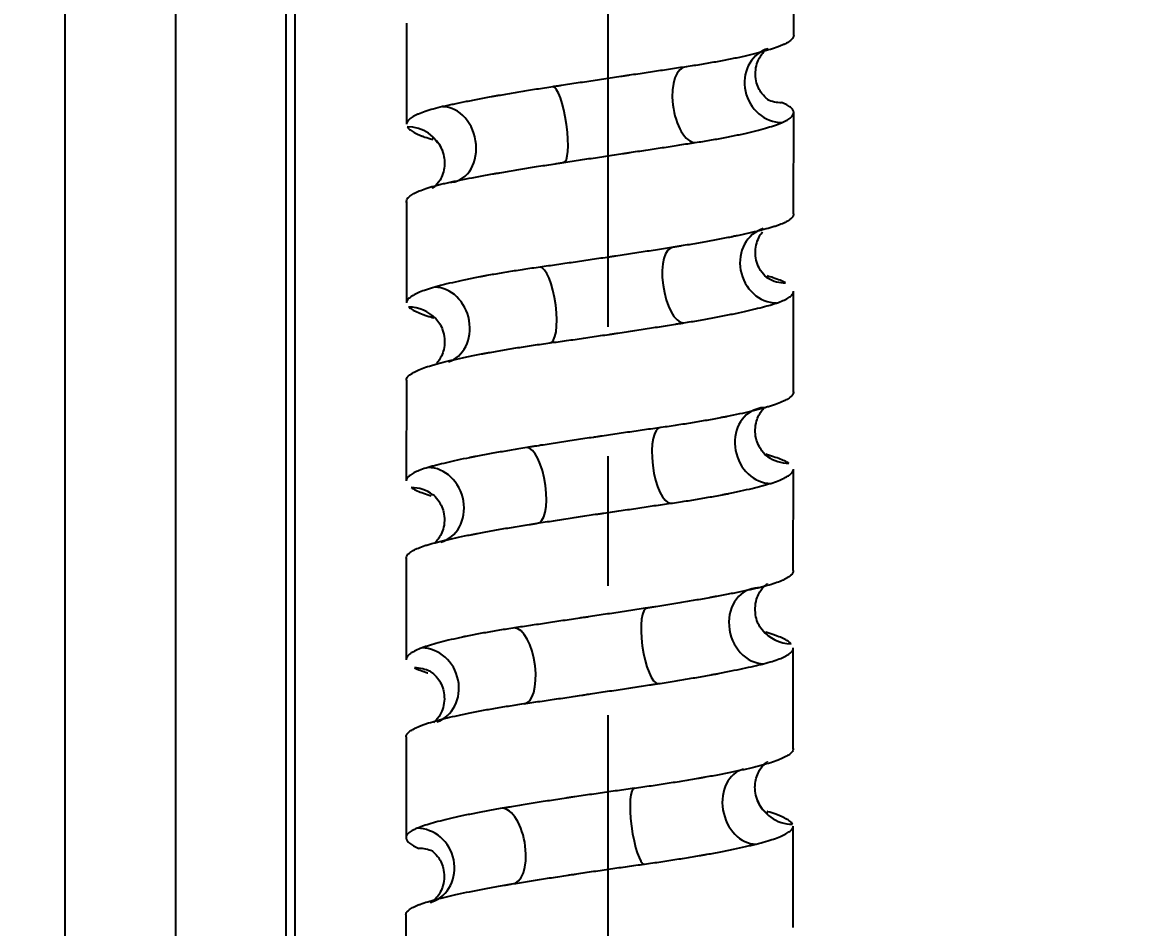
# Model space of a CAD drawing. Header units: millimetres. Extents: x 6110 to 6704, y -2661 to -1821.
# Drawn here: x 6332.27 to 6343.37, y -2357.44 to -2348.56 of the extents above; entities that cross this region are included whole.
import ezdxf

# ---------------------------------------------------------------- set-up
doc = ezdxf.new("R2010")
doc.units = ezdxf.units.MM
doc.header["$LTSCALE"] = 0.1
doc.linetypes.add('CENTERX2', pattern=[101.6, 63.5, -12.7, 12.7, -12.7])
doc.linetypes.add('HIDDEN2', pattern=[4.7625, 3.175, -1.5875])
doc.layers.add('1', color=4, linetype='HIDDEN2', lineweight=13)
doc.layers.add('DIM', color=3, linetype='Continuous', lineweight=9)
doc.layers.add('CENTER', color=1, linetype='CENTERX2')
doc.styles.get("Standard").update_dxf_attribs({"font": 'arial.ttf'})
doc.dimstyles.new('ISO-25', dxfattribs={"dimtxt": 2.5, "dimasz": 2.5, "dimexe": 1.25, "dimexo": 0.625, "dimtad": 1, "dimlfac": 5, "dimtxsty": 'Standard', "dimcen": 2.5, "dimadec": 0, "dimazin": 0, "dimtfac": 1, "dimtmove": 0, "dimatfit": 3, "dimfxl": 0, "dimarcsym": 0})

# ---------------------------------------------------------------- blocks, each defined once
blk = doc.blocks.new('*D85')
at = {"layer": 'Defpoints', "color": 0}
for p in [(6324.46, -2027.378), (6392.692, -2027.378), (6311.704, -2532.542)]:
    blk.add_point(p, dxfattribs=at)
at = {"layer": 'DIM', "color": 0, "lineweight": -2}
for p, q in [((6325.085, -2027.378), (6393.942, -2027.378)), ((6392.692, -2527.542), (6392.692, -2032.378)), ((6312.329, -2532.542), (6393.942, -2532.542))]:
    blk.add_line(p, q, dxfattribs=at)
at = {"layer": 'DIM', "color": 0}
for points in [[(6391.858, -2032.378), (6393.525, -2032.378), (6392.692, -2027.378)], [(6391.858, -2527.542), (6393.525, -2527.542), (6392.692, -2532.542)]]:
    blk.add_solid(points, dxfattribs=at)
at = {"layer": 'DIM', "color": 0, "insert": (6389.062, -2279.96), "char_height": 5, "attachment_point": 5, "rotation": 90}
blk.add_mtext('2020,7', dxfattribs=at)
blk = doc.blocks.new('*D93')
at = {"layer": 'Defpoints', "color": 0}
for p in [(6325.085, -2027.378), (6402.037, -2595.98), (6423.82, -2595.98)]:
    blk.add_point(p, dxfattribs=at)
at = {"layer": 'DIM', "color": 0, "lineweight": -2}
for p, q in [((6325.71, -2027.378), (6425.07, -2027.378)), ((6423.82, -2032.378), (6423.82, -2590.98)), ((6402.662, -2595.98), (6425.07, -2595.98))]:
    blk.add_line(p, q, dxfattribs=at)
at = {"layer": 'DIM', "color": 0}
for points in [[(6422.987, -2032.378), (6424.654, -2032.378), (6423.82, -2027.378)], [(6422.987, -2590.98), (6424.654, -2590.98), (6423.82, -2595.98)]]:
    blk.add_solid(points, dxfattribs=at)
at = {"layer": 'DIM', "color": 0, "insert": (6420.19, -2311.679), "char_height": 5, "attachment_point": 5, "rotation": 90}
blk.add_mtext('2274,4', dxfattribs=at)

msp = doc.modelspace()

# ---------------------------------------------------------------- hatches: boundary and pattern name
at = {"layer": 'DIM'}
h = msp.add_hatch(dxfattribs=at)
h.set_pattern_fill('ANSI31', color=2)
edge = h.paths.add_edge_path()
edge.add_line((6619.617, -2595.98), (6619.617, -1962.206))
edge.add_line((6634.617, -1966.11), (6619.617, -1966.11))
edge.add_line((6634.617, -2610.98), (6634.617, -1966.11))
edge.add_line((6634.617, -2610.98), (6184.457, -2610.98))
edge.add_line((6619.617, -2595.98), (6184.457, -2595.98))
edge.add_line((6184.457, -2610.98), (6184.457, -2595.98))

# ---------------------------------------------------------------- linework, layer by layer
at = {"layer": '1', "color": 7, "linetype": 'Continuous', "lineweight": -3}
for p, q in [((6334.85, -2226.51), (6334.85, -2393.225)), ((6334.939, -2226.51), (6334.939, -2393.225)), ((6332.686, -2394.48), (6332.686, -2226.539)), ((6333.768, -2226.528), (6333.768, -2393.229)), ((6339.835, -2348.684), (6339.836, -2347.695)), ((6336.035, -2348.566), (6336.034, -2349.558)), ((6339.834, -2350.437), (6339.835, -2349.442)), ((6336.034, -2350.316), (6336.033, -2351.309)), ((6339.583, -2351.068), (6339.583, -2351.068)), ((6339.833, -2352.185), (6339.833, -2351.195)), ((6336.033, -2352.067), (6336.032, -2353.057)), ((6339.588, -2352.821), (6339.58, -2352.817)), ((6339.831, -2353.936), (6339.832, -2352.942)), ((6336.285, -2353.188), (6336.292, -2353.191)), ((6336.032, -2353.815), (6336.031, -2354.81)), ((6339.83, -2355.686), (6339.831, -2354.695)), ((6336.03, -2355.568), (6336.03, -2356.556)), ((6339.829, -2357.436), (6339.83, -2356.443)), ((6336.029, -2357.314), (6336.028, -2358.31))]:
    msp.add_line(p, q, dxfattribs=at)
for centre, major_axis, ratio, start_param, end_param in [((6339.701, -2349.17), (0.138, -0.349), 0.919795, 3.142151, 5.93075), ((6338.825, -2349.366), (0.056, -0.371), 0.465324, 3.071152, 6.212501), ((6337.524, -2349.561), (0.055, -0.371), 0.21449, 6.252536, 9.39118), ((6339.732, -2348.973), (0.144, 0.346), 0.937661, 3.11165, 3.512543), ((6336.419, -2349.757), (0.081, -0.366), 0.790364, 6.10878, 9.250338), ((6336.038, -2349.954), (0.348, 0.141), 0.987661, 6.280177, 7.462444), ((6339.646, -2350.939), (0.111, -0.358), 0.893969, 3.142074, 6.011857), ((6338.704, -2351.135), (0.059, -0.37), 0.400878, 3.078818, 6.217475), ((6337.393, -2351.331), (0.052, -0.371), 0.280969, 6.243697, 9.385263), ((6336.341, -2351.527), (0.097, -0.362), 0.829722, 0.024139, 2.920292), ((6339.77, -2350.743), (0.187, 0.325), 0.956616, 3.141652, 3.641922), ((6336.049, -2351.723), (0.272, 0.259), 0.982902, 6.283036, 7.08335), ((6339.584, -2352.709), (0.106, -0.36), 0.859644, 3.161169, 6.032514), ((6339.584, -2352.709), (0.106, -0.36), 0.859644, 2.893844, 3.161169), ((6338.579, -2352.904), (0.053, -0.371), 0.338183, 3.093442, 6.235015), ((6337.266, -2353.1), (0.058, -0.371), 0.347649, 6.230473, 9.368828), ((6339.798, -2352.512), (0.218, 0.305), 0.973403, 3.138946, 3.749062), ((6336.271, -2353.296), (0.1, -0.361), 0.86638, 0.000309, 2.905994), ((6336.07, -2353.493), (0.223, 0.302), 0.969672, 6.281596, 6.902613), ((6339.512, -2354.478), (0.088, -0.364), 0.825232, 2.944145, 6.085727), ((6338.451, -2354.674), (0.056, -0.371), 0.270236, 3.101988, 6.240354), ((6337.141, -2354.87), (0.055, -0.371), 0.41142, 6.222442, 9.363846), ((6339.818, -2354.282), (0.293, 0.234), 0.982591, 3.137621, 4.026652), ((6336.209, -2355.066), (0.123, -0.354), 0.897057, 0.000286, 2.838051), ((6336.1, -2355.262), (0.169, 0.335), 0.955415, 0.000422, 0.449915), ((6339.433, -2356.248), (0.087, -0.365), 0.782555, 3.15084, 6.096207), ((6338.32, -2356.443), (0.051, -0.372), 0.204256, 3.113768, 6.255187), ((6339.827, -2356.051), (0.353, 0.128), 0.989921, 3.138718, 4.361435), ((6337.021, -2356.639), (0.062, -0.37), 0.474002, 6.205707, 9.344407), ((6336.156, -2356.835), (0.131, -0.351), 0.925247, 0.000039, 2.807445), ((6336.138, -2357.032), (0.151, 0.343), 0.932559, 6.282923, 6.670219)]:
    msp.add_ellipse(centre, major_axis=major_axis, ratio=ratio, start_param=start_param, end_param=end_param, dxfattribs=at)
for points, knots in [([(6339.835, -2348.684), (6339.835, -2348.684), (6339.835, -2348.685), (6339.835, -2348.687), (6339.835, -2348.689), (6339.834, -2348.694), (6339.833, -2348.696), (6339.83, -2348.706), (6339.824, -2348.715), (6339.809, -2348.732), (6339.788, -2348.748), (6339.758, -2348.765), (6339.732, -2348.778), (6339.723, -2348.782), (6339.708, -2348.788), (6339.703, -2348.79), (6339.692, -2348.794), (6339.687, -2348.796), (6339.681, -2348.798)], [0, 0, 0, 0, 0.01499, 0.01499, 0.069713, 0.069713, 0.124435, 0.124435, 0.343327, 0.343327, 0.562218, 0.781109, 0.781109, 0.890554, 0.890554, 0.945277, 0.945277, 1, 1, 1, 1]), ([(6339.681, -2348.798), (6339.659, -2348.807), (6339.635, -2348.815), (6339.582, -2348.831), (6339.525, -2348.848), (6339.46, -2348.865), (6339.408, -2348.877), (6339.382, -2348.884), (6339.354, -2348.89), (6339.335, -2348.894), (6339.326, -2348.896), (6339.277, -2348.907), (6339.237, -2348.915), (6339.154, -2348.931), (6339.068, -2348.947), (6338.976, -2348.963), (6338.905, -2348.975), (6338.881, -2348.979), (6338.831, -2348.986), (6338.806, -2348.99), (6338.781, -2348.994)], [0, 0, 0, 0, 0.125, 0.125, 0.25, 0.375, 0.375, 0.4375, 0.46875, 0.46875, 0.5, 0.5, 0.625, 0.625, 0.75, 0.875, 0.875, 0.9375, 0.9375, 1, 1, 1, 1]), ([(6339.593, -2349.325), (6339.593, -2349.325), (6339.582, -2349.314), (6339.519, -2349.264), (6339.452, -2349.13), (6339.461, -2348.964), (6339.53, -2348.853), (6339.575, -2348.816), (6339.583, -2348.812), (6339.583, -2348.812)], [0, 0, 0, 0, 0.131885, 0.27484, 0.433361, 0.615752, 0.767684, 0.897176, 1, 1, 1, 1]), ([(6338.781, -2348.994), (6338.731, -2349.001), (6338.679, -2349.009), (6338.575, -2349.025), (6338.469, -2349.04), (6338.361, -2349.057), (6338.278, -2349.069), (6338.25, -2349.073), (6338.209, -2349.079), (6338.195, -2349.082), (6338.167, -2349.086), (6338.153, -2349.088), (6338.083, -2349.098), (6338.027, -2349.107), (6337.915, -2349.124), (6337.803, -2349.14), (6337.692, -2349.157), (6337.609, -2349.169), (6337.582, -2349.174), (6337.54, -2349.18), (6337.526, -2349.182), (6337.499, -2349.186), (6337.485, -2349.188), (6337.471, -2349.19)], [0, 0, 0, 0, 0.125, 0.125, 0.25, 0.375, 0.375, 0.4375, 0.4375, 0.46875, 0.46875, 0.5, 0.5, 0.625, 0.625, 0.75, 0.875, 0.875, 0.9375, 0.9375, 0.96875, 0.96875, 1, 1, 1, 1]), ([(6337.471, -2349.19), (6337.417, -2349.198), (6337.363, -2349.207), (6337.258, -2349.223), (6337.155, -2349.24), (6337.056, -2349.256), (6336.983, -2349.269), (6336.959, -2349.273), (6336.923, -2349.279), (6336.912, -2349.281), (6336.888, -2349.286), (6336.876, -2349.288), (6336.818, -2349.298), (6336.774, -2349.306), (6336.688, -2349.323), (6336.605, -2349.339), (6336.529, -2349.355), (6336.475, -2349.366), (6336.457, -2349.37), (6336.422, -2349.378), (6336.405, -2349.382), (6336.389, -2349.385)], [0, 0, 0, 0, 0.125, 0.125, 0.25, 0.375, 0.375, 0.4375, 0.4375, 0.46875, 0.46875, 0.5, 0.5, 0.625, 0.625, 0.75, 0.875, 0.875, 0.9375, 0.9375, 1, 1, 1, 1]), ([(6339.721, -2349.541), (6339.74, -2349.532), (6339.756, -2349.524), (6339.785, -2349.508), (6339.809, -2349.491), (6339.823, -2349.474), (6339.83, -2349.462), (6339.832, -2349.457), (6339.834, -2349.451), (6339.834, -2349.449), (6339.834, -2349.445), (6339.835, -2349.443), (6339.834, -2349.432), (6339.832, -2349.424), (6339.822, -2349.408), (6339.807, -2349.391), (6339.782, -2349.376), (6339.76, -2349.364), (6339.752, -2349.36), (6339.735, -2349.352), (6339.726, -2349.348), (6339.716, -2349.345)], [0, 0, 0, 0, 0.125, 0.125, 0.25, 0.375, 0.375, 0.4375, 0.4375, 0.46875, 0.46875, 0.5, 0.5, 0.625, 0.625, 0.75, 0.875, 0.875, 0.9375, 0.9375, 1, 1, 1, 1]), ([(6336.389, -2349.385), (6336.356, -2349.393), (6336.325, -2349.401), (6336.268, -2349.416), (6336.216, -2349.432), (6336.172, -2349.449), (6336.143, -2349.461), (6336.134, -2349.465), (6336.121, -2349.471), (6336.117, -2349.474), (6336.109, -2349.478), (6336.105, -2349.48), (6336.086, -2349.49), (6336.074, -2349.499), (6336.054, -2349.516), (6336.04, -2349.532), (6336.035, -2349.549), (6336.034, -2349.558), (6336.034, -2349.558), (6336.034, -2349.558)], [0, 0, 0, 0, 0.142293, 0.142293, 0.284587, 0.42688, 0.42688, 0.498027, 0.498027, 0.5336, 0.5336, 0.569173, 0.569173, 0.711467, 0.711467, 0.85376, 0.996054, 0.996054, 1, 1, 1, 1]), ([(6336.042, -2349.583), (6336.047, -2349.591), (6336.054, -2349.599), (6336.073, -2349.616), (6336.098, -2349.632), (6336.131, -2349.649), (6336.16, -2349.662), (6336.17, -2349.666), (6336.186, -2349.672), (6336.192, -2349.674), (6336.203, -2349.678), (6336.209, -2349.681), (6336.239, -2349.691), (6336.264, -2349.699), (6336.293, -2349.708), (6336.293, -2349.708), (6336.294, -2349.708)], [0, 0, 0, 0, 0.199253, 0.199253, 0.398506, 0.597759, 0.597759, 0.697385, 0.697385, 0.747198, 0.747198, 0.797011, 0.797011, 0.996264, 0.996264, 1, 1, 1, 1]), ([(6338.869, -2349.737), (6338.918, -2349.73), (6338.966, -2349.722), (6339.058, -2349.706), (6339.148, -2349.691), (6339.23, -2349.674), (6339.29, -2349.662), (6339.319, -2349.656), (6339.348, -2349.649), (6339.367, -2349.645), (6339.376, -2349.643), (6339.421, -2349.633), (6339.456, -2349.624), (6339.52, -2349.607), (6339.58, -2349.591), (6339.632, -2349.574), (6339.668, -2349.561), (6339.679, -2349.557), (6339.695, -2349.551), (6339.701, -2349.549), (6339.711, -2349.545), (6339.716, -2349.543), (6339.721, -2349.541)], [0, 0, 0, 0, 0.125, 0.125, 0.25, 0.375, 0.375, 0.4375, 0.46875, 0.46875, 0.5, 0.5, 0.625, 0.625, 0.75, 0.875, 0.875, 0.9375, 0.9375, 0.96875, 0.96875, 1, 1, 1, 1]), ([(6336.288, -2349.687), (6336.288, -2349.687), (6336.288, -2349.687), (6336.306, -2349.696), (6336.358, -2349.753), (6336.379, -2349.8), (6336.385, -2349.813)], [0, 0, 0, 0, 0.030658, 0.470351, 0.861809, 1, 1, 1, 1]), ([(6336.385, -2349.813), (6336.404, -2349.867), (6336.421, -2349.966), (6336.37, -2350.11), (6336.307, -2350.175), (6336.288, -2350.186), (6336.287, -2350.187), (6336.287, -2350.187)], [0, 0, 0, 0, 0.269863, 0.532295, 0.748855, 0.952338, 1, 1, 1, 1]), ([(6337.577, -2349.932), (6337.632, -2349.924), (6337.687, -2349.916), (6337.798, -2349.899), (6337.909, -2349.883), (6338.02, -2349.866), (6338.103, -2349.854), (6338.131, -2349.85), (6338.172, -2349.843), (6338.186, -2349.841), (6338.214, -2349.837), (6338.228, -2349.835), (6338.297, -2349.824), (6338.351, -2349.816), (6338.459, -2349.8), (6338.565, -2349.784), (6338.668, -2349.768), (6338.744, -2349.756), (6338.77, -2349.752), (6338.82, -2349.745), (6338.845, -2349.741), (6338.869, -2349.737)], [0, 0, 0, 0, 0.125, 0.125, 0.25, 0.375, 0.375, 0.4375, 0.4375, 0.46875, 0.46875, 0.5, 0.5, 0.625, 0.625, 0.75, 0.875, 0.875, 0.9375, 0.9375, 1, 1, 1, 1]), ([(6336.449, -2350.129), (6336.484, -2350.121), (6336.521, -2350.113), (6336.598, -2350.098), (6336.679, -2350.082), (6336.766, -2350.066), (6336.834, -2350.053), (6336.869, -2350.047), (6336.904, -2350.041), (6336.928, -2350.037), (6336.94, -2350.035), (6337, -2350.024), (6337.05, -2350.016), (6337.15, -2349.999), (6337.252, -2349.982), (6337.358, -2349.966), (6337.439, -2349.953), (6337.467, -2349.949), (6337.508, -2349.943), (6337.522, -2349.941), (6337.549, -2349.936), (6337.563, -2349.934), (6337.577, -2349.932)], [0, 0, 0, 0, 0.125, 0.125, 0.25, 0.375, 0.375, 0.4375, 0.46875, 0.46875, 0.5, 0.5, 0.625, 0.625, 0.75, 0.875, 0.875, 0.9375, 0.9375, 0.96875, 0.96875, 1, 1, 1, 1]), ([(6336.035, -2350.325), (6336.033, -2350.316), (6336.034, -2350.308), (6336.04, -2350.291), (6336.052, -2350.275), (6336.073, -2350.258), (6336.092, -2350.246), (6336.099, -2350.241), (6336.11, -2350.235), (6336.114, -2350.233), (6336.123, -2350.229), (6336.127, -2350.227), (6336.149, -2350.216), (6336.169, -2350.208), (6336.213, -2350.192), (6336.262, -2350.175), (6336.319, -2350.16), (6336.365, -2350.148), (6336.381, -2350.144), (6336.414, -2350.136), (6336.431, -2350.133), (6336.449, -2350.129)], [0, 0, 0, 0, 0.125, 0.125, 0.25, 0.375, 0.375, 0.4375, 0.4375, 0.46875, 0.46875, 0.5, 0.5, 0.625, 0.625, 0.75, 0.875, 0.875, 0.9375, 0.9375, 1, 1, 1, 1]), ([(6339.834, -2350.437), (6339.834, -2350.44), (6339.833, -2350.443), (6339.832, -2350.451), (6339.83, -2350.455), (6339.827, -2350.461), (6339.826, -2350.463), (6339.823, -2350.467), (6339.822, -2350.469), (6339.813, -2350.48), (6339.804, -2350.488), (6339.781, -2350.505), (6339.753, -2350.521), (6339.716, -2350.537), (6339.684, -2350.548), (6339.673, -2350.552), (6339.65, -2350.56), (6339.638, -2350.564), (6339.625, -2350.567)], [0, 0, 0, 0, 0.068579, 0.068579, 0.161721, 0.161721, 0.208292, 0.208292, 0.254863, 0.254863, 0.441147, 0.441147, 0.627432, 0.813716, 0.813716, 0.906858, 0.906858, 1, 1, 1, 1]), ([(6339.625, -2350.567), (6339.599, -2350.575), (6339.571, -2350.583), (6339.511, -2350.598), (6339.448, -2350.614), (6339.376, -2350.63), (6339.32, -2350.643), (6339.291, -2350.649), (6339.26, -2350.655), (6339.24, -2350.659), (6339.23, -2350.662), (6339.178, -2350.672), (6339.135, -2350.68), (6339.046, -2350.697), (6338.955, -2350.714), (6338.858, -2350.731), (6338.783, -2350.743), (6338.758, -2350.747), (6338.72, -2350.754), (6338.707, -2350.756), (6338.681, -2350.76), (6338.668, -2350.762), (6338.655, -2350.764)], [0, 0, 0, 0, 0.125, 0.125, 0.25, 0.375, 0.375, 0.4375, 0.46875, 0.46875, 0.5, 0.5, 0.625, 0.625, 0.75, 0.875, 0.875, 0.9375, 0.9375, 0.96875, 0.96875, 1, 1, 1, 1]), ([(6339.583, -2351.068), (6339.578, -2351.069), (6339.56, -2351.053), (6339.483, -2350.969), (6339.442, -2350.807), (6339.485, -2350.673), (6339.519, -2350.625), (6339.529, -2350.613)], [0, 0, 0, 0, 0.207879, 0.408017, 0.662399, 0.902879, 1, 1, 1, 1]), ([(6338.655, -2350.764), (6338.603, -2350.772), (6338.55, -2350.78), (6338.444, -2350.797), (6338.337, -2350.813), (6338.227, -2350.83), (6338.144, -2350.843), (6338.117, -2350.847), (6338.075, -2350.853), (6338.061, -2350.855), (6338.033, -2350.859), (6338.019, -2350.861), (6337.949, -2350.872), (6337.893, -2350.88), (6337.782, -2350.896), (6337.672, -2350.913), (6337.562, -2350.928), (6337.481, -2350.94), (6337.454, -2350.944), (6337.4, -2350.951), (6337.373, -2350.955), (6337.346, -2350.959)], [0, 0, 0, 0, 0.125, 0.125, 0.25, 0.375, 0.375, 0.4375, 0.4375, 0.46875, 0.46875, 0.5, 0.5, 0.625, 0.625, 0.75, 0.875, 0.875, 0.9375, 0.9375, 1, 1, 1, 1]), ([(6337.346, -2350.959), (6337.292, -2350.967), (6337.239, -2350.974), (6337.136, -2350.99), (6337.035, -2351.006), (6336.939, -2351.022), (6336.869, -2351.034), (6336.846, -2351.038), (6336.812, -2351.045), (6336.8, -2351.047), (6336.778, -2351.051), (6336.767, -2351.053), (6336.711, -2351.064), (6336.669, -2351.072), (6336.588, -2351.089), (6336.51, -2351.106), (6336.44, -2351.122), (6336.39, -2351.135), (6336.373, -2351.139), (6336.35, -2351.145), (6336.342, -2351.147), (6336.327, -2351.151), (6336.319, -2351.154), (6336.312, -2351.156)], [0, 0, 0, 0, 0.125, 0.125, 0.25, 0.375, 0.375, 0.4375, 0.4375, 0.46875, 0.46875, 0.5, 0.5, 0.625, 0.625, 0.75, 0.875, 0.875, 0.9375, 0.9375, 0.96875, 0.96875, 1, 1, 1, 1]), ([(6339.755, -2351.114), (6339.739, -2351.105), (6339.721, -2351.097), (6339.68, -2351.08), (6339.641, -2351.066), (6339.595, -2351.051), (6339.573, -2351.045)], [0, 0, 0, 0, 0.36306, 0.36306, 0.726119, 1, 1, 1, 1]), ([(6336.312, -2351.156), (6336.282, -2351.164), (6336.255, -2351.172), (6336.206, -2351.189), (6336.161, -2351.205), (6336.125, -2351.222), (6336.102, -2351.235), (6336.095, -2351.239), (6336.085, -2351.245), (6336.081, -2351.247), (6336.075, -2351.251), (6336.072, -2351.254), (6336.059, -2351.264), (6336.05, -2351.272), (6336.038, -2351.289), (6336.034, -2351.299), (6336.033, -2351.309), (6336.033, -2351.31)], [0, 0, 0, 0, 0.160368, 0.160368, 0.320737, 0.481105, 0.481105, 0.561289, 0.561289, 0.601381, 0.601381, 0.641473, 0.641473, 0.801842, 0.801842, 0.96221, 1, 1, 1, 1]), ([(6339.667, -2351.311), (6339.691, -2351.303), (6339.711, -2351.295), (6339.748, -2351.28), (6339.78, -2351.264), (6339.802, -2351.248), (6339.815, -2351.235), (6339.818, -2351.231), (6339.823, -2351.225), (6339.825, -2351.223), (6339.827, -2351.219), (6339.828, -2351.216), (6339.832, -2351.208), (6339.833, -2351.202), (6339.833, -2351.196)], [0, 0, 0, 0, 0.211026, 0.211026, 0.422053, 0.633079, 0.633079, 0.738592, 0.738592, 0.791349, 0.791349, 0.844106, 0.844106, 1, 1, 1, 1]), ([(6336.056, -2351.351), (6336.065, -2351.359), (6336.076, -2351.367), (6336.103, -2351.383), (6336.135, -2351.398), (6336.176, -2351.415), (6336.21, -2351.427), (6336.222, -2351.431), (6336.241, -2351.438), (6336.248, -2351.44), (6336.261, -2351.444), (6336.268, -2351.446), (6336.283, -2351.451), (6336.292, -2351.454), (6336.302, -2351.456)], [0, 0, 0, 0, 0.231649, 0.231649, 0.463298, 0.694947, 0.694947, 0.810771, 0.810771, 0.868683, 0.868683, 0.926596, 0.926596, 1, 1, 1, 1]), ([(6338.754, -2351.506), (6338.804, -2351.498), (6338.854, -2351.49), (6338.949, -2351.473), (6339.042, -2351.457), (6339.129, -2351.44), (6339.193, -2351.427), (6339.224, -2351.421), (6339.254, -2351.415), (6339.274, -2351.411), (6339.284, -2351.409), (6339.333, -2351.398), (6339.37, -2351.39), (6339.44, -2351.373), (6339.506, -2351.357), (6339.565, -2351.342), (6339.606, -2351.33), (6339.619, -2351.326), (6339.644, -2351.318), (6339.656, -2351.315), (6339.667, -2351.311)], [0, 0, 0, 0, 0.125, 0.125, 0.25, 0.375, 0.375, 0.4375, 0.46875, 0.46875, 0.5, 0.5, 0.625, 0.625, 0.75, 0.875, 0.875, 0.9375, 0.9375, 1, 1, 1, 1]), ([(6336.28, -2351.429), (6336.28, -2351.429), (6336.286, -2351.433), (6336.307, -2351.452), (6336.321, -2351.464)], [0, 0, 0, 0, 0.487467, 1, 1, 1, 1]), ([(6336.321, -2351.464), (6336.352, -2351.496), (6336.4, -2351.571), (6336.419, -2351.746), (6336.367, -2351.858), (6336.337, -2351.895), (6336.329, -2351.904)], [0, 0, 0, 0, 0.287336, 0.612654, 0.886238, 1, 1, 1, 1]), ([(6337.441, -2351.702), (6337.496, -2351.695), (6337.551, -2351.687), (6337.661, -2351.672), (6337.772, -2351.656), (6337.884, -2351.64), (6337.968, -2351.627), (6337.996, -2351.623), (6338.038, -2351.617), (6338.052, -2351.615), (6338.08, -2351.61), (6338.094, -2351.608), (6338.165, -2351.598), (6338.22, -2351.589), (6338.33, -2351.573), (6338.439, -2351.556), (6338.545, -2351.539), (6338.624, -2351.527), (6338.65, -2351.523), (6338.689, -2351.516), (6338.702, -2351.514), (6338.728, -2351.51), (6338.741, -2351.508), (6338.754, -2351.506)], [0, 0, 0, 0, 0.125, 0.125, 0.25, 0.375, 0.375, 0.4375, 0.4375, 0.46875, 0.46875, 0.5, 0.5, 0.625, 0.625, 0.75, 0.875, 0.875, 0.9375, 0.9375, 0.96875, 0.96875, 1, 1, 1, 1]), ([(6336.371, -2351.898), (6336.403, -2351.889), (6336.436, -2351.881), (6336.507, -2351.865), (6336.582, -2351.848), (6336.663, -2351.831), (6336.727, -2351.819), (6336.76, -2351.813), (6336.793, -2351.806), (6336.816, -2351.802), (6336.827, -2351.8), (6336.884, -2351.79), (6336.931, -2351.781), (6337.027, -2351.765), (6337.126, -2351.749), (6337.228, -2351.733), (6337.307, -2351.721), (6337.333, -2351.718), (6337.387, -2351.71), (6337.414, -2351.706), (6337.441, -2351.702)], [0, 0, 0, 0, 0.125, 0.125, 0.25, 0.375, 0.375, 0.4375, 0.46875, 0.46875, 0.5, 0.5, 0.625, 0.625, 0.75, 0.875, 0.875, 0.9375, 0.9375, 1, 1, 1, 1]), ([(6336.033, -2352.068), (6336.033, -2352.061), (6336.037, -2352.047), (6336.049, -2352.032), (6336.062, -2352.019), (6336.067, -2352.015), (6336.076, -2352.009), (6336.079, -2352.007), (6336.086, -2352.002), (6336.089, -2352), (6336.107, -2351.99), (6336.123, -2351.981), (6336.16, -2351.965), (6336.202, -2351.948), (6336.253, -2351.931), (6336.294, -2351.919), (6336.309, -2351.914), (6336.331, -2351.908), (6336.339, -2351.906), (6336.355, -2351.902), (6336.363, -2351.9), (6336.371, -2351.898)], [0, 0, 0, 0, 0.123976, 0.26998, 0.26998, 0.342982, 0.342982, 0.379483, 0.379483, 0.415984, 0.415984, 0.561988, 0.561988, 0.707992, 0.853996, 0.853996, 0.926998, 0.926998, 0.963499, 0.963499, 1, 1, 1, 1]), ([(6339.833, -2352.183), (6339.833, -2352.185), (6339.832, -2352.194), (6339.828, -2352.204), (6339.82, -2352.216), (6339.816, -2352.22), (6339.81, -2352.227), (6339.808, -2352.229), (6339.803, -2352.233), (6339.8, -2352.235), (6339.787, -2352.245), (6339.774, -2352.254), (6339.743, -2352.271), (6339.707, -2352.288), (6339.662, -2352.304), (6339.625, -2352.317), (6339.612, -2352.321), (6339.592, -2352.327), (6339.585, -2352.329), (6339.571, -2352.333), (6339.564, -2352.335), (6339.556, -2352.338)], [0, 0, 0, 0, 0.027334, 0.189445, 0.189445, 0.270501, 0.270501, 0.311029, 0.311029, 0.351556, 0.351556, 0.513667, 0.513667, 0.675778, 0.837889, 0.837889, 0.918945, 0.918945, 0.959472, 0.959472, 1, 1, 1, 1]), ([(6339.556, -2352.338), (6339.527, -2352.346), (6339.496, -2352.354), (6339.43, -2352.371), (6339.361, -2352.387), (6339.284, -2352.404), (6339.223, -2352.416), (6339.193, -2352.423), (6339.161, -2352.429), (6339.139, -2352.433), (6339.128, -2352.435), (6339.073, -2352.446), (6339.028, -2352.454), (6338.935, -2352.47), (6338.84, -2352.486), (6338.74, -2352.502), (6338.664, -2352.514), (6338.638, -2352.518), (6338.585, -2352.525), (6338.559, -2352.529), (6338.532, -2352.533)], [0, 0, 0, 0, 0.125, 0.125, 0.25, 0.375, 0.375, 0.4375, 0.46875, 0.46875, 0.5, 0.5, 0.625, 0.625, 0.75, 0.875, 0.875, 0.9375, 0.9375, 1, 1, 1, 1]), ([(6339.58, -2352.817), (6339.56, -2352.807), (6339.523, -2352.769), (6339.45, -2352.637), (6339.457, -2352.472), (6339.514, -2352.372), (6339.543, -2352.342), (6339.551, -2352.334)], [0, 0, 0, 0, 0.202928, 0.425976, 0.683146, 0.89594, 1, 1, 1, 1]), ([(6338.532, -2352.533), (6338.478, -2352.54), (6338.424, -2352.548), (6338.315, -2352.564), (6338.205, -2352.579), (6338.094, -2352.596), (6338.01, -2352.608), (6337.982, -2352.612), (6337.94, -2352.618), (6337.926, -2352.62), (6337.898, -2352.625), (6337.884, -2352.627), (6337.813, -2352.637), (6337.757, -2352.646), (6337.646, -2352.662), (6337.536, -2352.679), (6337.428, -2352.696), (6337.348, -2352.708), (6337.321, -2352.713), (6337.281, -2352.719), (6337.268, -2352.721), (6337.242, -2352.725), (6337.228, -2352.727), (6337.215, -2352.729)], [0, 0, 0, 0, 0.125, 0.125, 0.25, 0.375, 0.375, 0.4375, 0.4375, 0.46875, 0.46875, 0.5, 0.5, 0.625, 0.625, 0.75, 0.875, 0.875, 0.9375, 0.9375, 0.96875, 0.96875, 1, 1, 1, 1]), ([(6337.215, -2352.729), (6337.163, -2352.737), (6337.112, -2352.746), (6337.014, -2352.762), (6336.917, -2352.779), (6336.826, -2352.795), (6336.76, -2352.808), (6336.727, -2352.814), (6336.695, -2352.82), (6336.674, -2352.825), (6336.663, -2352.827), (6336.611, -2352.837), (6336.572, -2352.845), (6336.497, -2352.862), (6336.425, -2352.878), (6336.361, -2352.894), (6336.316, -2352.905), (6336.302, -2352.909), (6336.274, -2352.917), (6336.26, -2352.921), (6336.247, -2352.925)], [0, 0, 0, 0, 0.125, 0.125, 0.25, 0.375, 0.375, 0.4375, 0.46875, 0.46875, 0.5, 0.5, 0.625, 0.625, 0.75, 0.875, 0.875, 0.9375, 0.9375, 1, 1, 1, 1]), ([(6339.789, -2352.884), (6339.776, -2352.876), (6339.762, -2352.868), (6339.728, -2352.853), (6339.69, -2352.837), (6339.643, -2352.821), (6339.604, -2352.808), (6339.591, -2352.804), (6339.572, -2352.798), (6339.567, -2352.797), (6339.561, -2352.795)], [0, 0, 0, 0, 0.271905, 0.271905, 0.543811, 0.815716, 0.815716, 0.951668, 0.951668, 1, 1, 1, 1]), ([(6336.247, -2352.925), (6336.221, -2352.932), (6336.197, -2352.94), (6336.154, -2352.955), (6336.116, -2352.971), (6336.088, -2352.988), (6336.07, -2353), (6336.064, -2353.004), (6336.057, -2353.01), (6336.055, -2353.013), (6336.051, -2353.017), (6336.049, -2353.019), (6336.04, -2353.029), (6336.035, -2353.038), (6336.033, -2353.05), (6336.032, -2353.053), (6336.032, -2353.057)], [0, 0, 0, 0, 0.184545, 0.184545, 0.369089, 0.553634, 0.553634, 0.645906, 0.645906, 0.692042, 0.692042, 0.738178, 0.738178, 0.922723, 0.922723, 1, 1, 1, 1]), ([(6339.61, -2353.08), (6339.636, -2353.071), (6339.66, -2353.063), (6339.703, -2353.047), (6339.742, -2353.03), (6339.772, -2353.013), (6339.79, -2353.001), (6339.796, -2352.997), (6339.803, -2352.99), (6339.806, -2352.988), (6339.81, -2352.984), (6339.812, -2352.982), (6339.822, -2352.971), (6339.827, -2352.963), (6339.831, -2352.95), (6339.832, -2352.946), (6339.832, -2352.941)], [0, 0, 0, 0, 0.180038, 0.180038, 0.360076, 0.540114, 0.540114, 0.630133, 0.630133, 0.675142, 0.675142, 0.720152, 0.720152, 0.90019, 0.90019, 1, 1, 1, 1]), ([(6336.081, -2353.122), (6336.094, -2353.13), (6336.109, -2353.138), (6336.144, -2353.155), (6336.183, -2353.171), (6336.231, -2353.188), (6336.264, -2353.199), (6336.271, -2353.201), (6336.278, -2353.203)], [0, 0, 0, 0, 0.306783, 0.306783, 0.613566, 0.92035, 0.92035, 1, 1, 1, 1]), ([(6338.626, -2353.276), (6338.678, -2353.269), (6338.73, -2353.261), (6338.83, -2353.245), (6338.928, -2353.229), (6339.02, -2353.213), (6339.088, -2353.201), (6339.121, -2353.195), (6339.154, -2353.188), (6339.175, -2353.184), (6339.186, -2353.182), (6339.238, -2353.172), (6339.279, -2353.163), (6339.355, -2353.146), (6339.428, -2353.13), (6339.493, -2353.113), (6339.539, -2353.1), (6339.554, -2353.096), (6339.575, -2353.09), (6339.582, -2353.088), (6339.596, -2353.084), (6339.603, -2353.082), (6339.61, -2353.08)], [0, 0, 0, 0, 0.125, 0.125, 0.25, 0.375, 0.375, 0.4375, 0.46875, 0.46875, 0.5, 0.5, 0.625, 0.625, 0.75, 0.875, 0.875, 0.9375, 0.9375, 0.96875, 0.96875, 1, 1, 1, 1]), ([(6336.292, -2353.191), (6336.309, -2353.199), (6336.342, -2353.234), (6336.414, -2353.362), (6336.407, -2353.53), (6336.345, -2353.633), (6336.315, -2353.663), (6336.306, -2353.67)], [0, 0, 0, 0, 0.198639, 0.416451, 0.671154, 0.885975, 1, 1, 1, 1]), ([(6337.317, -2353.471), (6337.37, -2353.463), (6337.423, -2353.455), (6337.531, -2353.438), (6337.64, -2353.422), (6337.75, -2353.405), (6337.834, -2353.393), (6337.861, -2353.388), (6337.903, -2353.382), (6337.917, -2353.38), (6337.945, -2353.376), (6337.959, -2353.374), (6338.029, -2353.363), (6338.085, -2353.355), (6338.196, -2353.339), (6338.305, -2353.323), (6338.413, -2353.307), (6338.493, -2353.295), (6338.52, -2353.291), (6338.573, -2353.284), (6338.599, -2353.28), (6338.626, -2353.276)], [0, 0, 0, 0, 0.125, 0.125, 0.25, 0.375, 0.375, 0.4375, 0.4375, 0.46875, 0.46875, 0.5, 0.5, 0.625, 0.625, 0.75, 0.875, 0.875, 0.9375, 0.9375, 1, 1, 1, 1]), ([(6336.295, -2353.668), (6336.324, -2353.66), (6336.354, -2353.653), (6336.42, -2353.637), (6336.489, -2353.621), (6336.565, -2353.605), (6336.625, -2353.592), (6336.656, -2353.586), (6336.688, -2353.58), (6336.71, -2353.576), (6336.721, -2353.574), (6336.775, -2353.563), (6336.82, -2353.555), (6336.913, -2353.538), (6337.008, -2353.521), (6337.108, -2353.505), (6337.185, -2353.492), (6337.211, -2353.488), (6337.25, -2353.482), (6337.263, -2353.48), (6337.29, -2353.475), (6337.303, -2353.473), (6337.317, -2353.471)], [0, 0, 0, 0, 0.125, 0.125, 0.25, 0.375, 0.375, 0.4375, 0.46875, 0.46875, 0.5, 0.5, 0.625, 0.625, 0.75, 0.875, 0.875, 0.9375, 0.9375, 0.96875, 0.96875, 1, 1, 1, 1]), ([(6336.032, -2353.815), (6336.032, -2353.815), (6336.032, -2353.806), (6336.035, -2353.797), (6336.042, -2353.785), (6336.045, -2353.781), (6336.051, -2353.774), (6336.053, -2353.772), (6336.058, -2353.768), (6336.06, -2353.766), (6336.073, -2353.755), (6336.085, -2353.747), (6336.115, -2353.731), (6336.149, -2353.714), (6336.192, -2353.699), (6336.228, -2353.687), (6336.241, -2353.683), (6336.267, -2353.675), (6336.281, -2353.672), (6336.295, -2353.668)], [0, 0, 0, 0, 0.009312, 0.174426, 0.174426, 0.256984, 0.256984, 0.298262, 0.298262, 0.339541, 0.339541, 0.504656, 0.504656, 0.669771, 0.834885, 0.834885, 0.917443, 0.917443, 1, 1, 1, 1]), ([(6339.831, -2353.936), (6339.832, -2353.944), (6339.827, -2353.96), (6339.812, -2353.977), (6339.798, -2353.99), (6339.793, -2353.994), (6339.784, -2354), (6339.78, -2354.002), (6339.774, -2354.006), (6339.77, -2354.009), (6339.752, -2354.019), (6339.735, -2354.027), (6339.697, -2354.044), (6339.655, -2354.06), (6339.603, -2354.076), (6339.561, -2354.087), (6339.547, -2354.091), (6339.516, -2354.099), (6339.501, -2354.103), (6339.484, -2354.106)], [0, 0, 0, 0, 0.14186, 0.284883, 0.284883, 0.356395, 0.356395, 0.392151, 0.392151, 0.427907, 0.427907, 0.57093, 0.57093, 0.713953, 0.856977, 0.856977, 0.928488, 0.928488, 1, 1, 1, 1]), ([(6339.484, -2354.106), (6339.452, -2354.114), (6339.417, -2354.122), (6339.345, -2354.137), (6339.269, -2354.153), (6339.186, -2354.169), (6339.121, -2354.182), (6339.088, -2354.188), (6339.054, -2354.194), (6339.031, -2354.198), (6339.02, -2354.201), (6338.962, -2354.211), (6338.914, -2354.219), (6338.817, -2354.236), (6338.717, -2354.253), (6338.614, -2354.27), (6338.534, -2354.282), (6338.508, -2354.286), (6338.467, -2354.293), (6338.453, -2354.295), (6338.426, -2354.299), (6338.413, -2354.301), (6338.399, -2354.303)], [0, 0, 0, 0, 0.125, 0.125, 0.25, 0.375, 0.375, 0.4375, 0.46875, 0.46875, 0.5, 0.5, 0.625, 0.625, 0.75, 0.875, 0.875, 0.9375, 0.9375, 0.96875, 0.96875, 1, 1, 1, 1]), ([(6339.525, -2354.516), (6339.494, -2354.479), (6339.452, -2354.395), (6339.456, -2354.218), (6339.526, -2354.105), (6339.572, -2354.068), (6339.579, -2354.064), (6339.579, -2354.064)], [0, 0, 0, 0, 0.229789, 0.479153, 0.685721, 0.861162, 1, 1, 1, 1]), ([(6338.399, -2354.303), (6338.344, -2354.311), (6338.29, -2354.319), (6338.18, -2354.336), (6338.07, -2354.352), (6337.959, -2354.369), (6337.875, -2354.382), (6337.848, -2354.386), (6337.806, -2354.392), (6337.792, -2354.394), (6337.764, -2354.398), (6337.75, -2354.4), (6337.68, -2354.411), (6337.625, -2354.419), (6337.516, -2354.435), (6337.408, -2354.452), (6337.302, -2354.467), (6337.224, -2354.479), (6337.198, -2354.483), (6337.147, -2354.49), (6337.121, -2354.494), (6337.096, -2354.498)], [0, 0, 0, 0, 0.125, 0.125, 0.25, 0.375, 0.375, 0.4375, 0.4375, 0.46875, 0.46875, 0.5, 0.5, 0.625, 0.625, 0.75, 0.875, 0.875, 0.9375, 0.9375, 1, 1, 1, 1]), ([(6337.096, -2354.498), (6337.045, -2354.506), (6336.996, -2354.513), (6336.9, -2354.529), (6336.807, -2354.545), (6336.72, -2354.561), (6336.657, -2354.573), (6336.626, -2354.58), (6336.595, -2354.586), (6336.575, -2354.59), (6336.566, -2354.592), (6336.517, -2354.603), (6336.48, -2354.611), (6336.41, -2354.628), (6336.345, -2354.645), (6336.287, -2354.661), (6336.247, -2354.674), (6336.234, -2354.678), (6336.216, -2354.684), (6336.21, -2354.686), (6336.198, -2354.691), (6336.192, -2354.693), (6336.187, -2354.695)], [0, 0, 0, 0, 0.125, 0.125, 0.25, 0.375, 0.375, 0.4375, 0.46875, 0.46875, 0.5, 0.5, 0.625, 0.625, 0.75, 0.875, 0.875, 0.9375, 0.9375, 0.96875, 0.96875, 1, 1, 1, 1]), ([(6339.578, -2354.566), (6339.577, -2354.566), (6339.568, -2354.561), (6339.542, -2354.534), (6339.525, -2354.516)], [0, 0, 0, 0, 0.501032, 1, 1, 1, 1]), ([(6339.81, -2354.653), (6339.802, -2354.645), (6339.792, -2354.636), (6339.766, -2354.62), (6339.735, -2354.603), (6339.695, -2354.586), (6339.662, -2354.574), (6339.651, -2354.57), (6339.632, -2354.563), (6339.626, -2354.561), (6339.613, -2354.557), (6339.606, -2354.555), (6339.588, -2354.549), (6339.575, -2354.545), (6339.562, -2354.541)], [0, 0, 0, 0, 0.22477, 0.22477, 0.44954, 0.674309, 0.674309, 0.786694, 0.786694, 0.842887, 0.842887, 0.899079, 0.899079, 1, 1, 1, 1]), ([(6336.187, -2354.695), (6336.164, -2354.703), (6336.144, -2354.711), (6336.11, -2354.728), (6336.079, -2354.744), (6336.059, -2354.761), (6336.047, -2354.774), (6336.043, -2354.778), (6336.039, -2354.784), (6336.038, -2354.786), (6336.036, -2354.79), (6336.035, -2354.792), (6336.032, -2354.8), (6336.031, -2354.805), (6336.031, -2354.81)], [0, 0, 0, 0, 0.216351, 0.216351, 0.432702, 0.649053, 0.649053, 0.757228, 0.757228, 0.811316, 0.811316, 0.865404, 0.865404, 1, 1, 1, 1]), ([(6339.539, -2354.85), (6339.569, -2354.842), (6339.597, -2354.834), (6339.648, -2354.819), (6339.695, -2354.803), (6339.732, -2354.787), (6339.757, -2354.774), (6339.764, -2354.77), (6339.775, -2354.764), (6339.778, -2354.762), (6339.785, -2354.757), (6339.788, -2354.755), (6339.802, -2354.745), (6339.811, -2354.736), (6339.824, -2354.72), (6339.83, -2354.708), (6339.831, -2354.697), (6339.831, -2354.694)], [0, 0, 0, 0, 0.157604, 0.157604, 0.315208, 0.472812, 0.472812, 0.551614, 0.551614, 0.591015, 0.591015, 0.630416, 0.630416, 0.78802, 0.78802, 0.945624, 1, 1, 1, 1]), ([(6336.114, -2354.891), (6336.13, -2354.898), (6336.149, -2354.906), (6336.191, -2354.922), (6336.216, -2354.93), (6336.243, -2354.939), (6336.245, -2354.939)], [0, 0, 0, 0, 0.484202, 0.484202, 0.968404, 1, 1, 1, 1]), ([(6336.269, -2354.928), (6336.273, -2354.925), (6336.29, -2354.939), (6336.364, -2355.011), (6336.419, -2355.156), (6336.393, -2355.316), (6336.332, -2355.401), (6336.307, -2355.422), (6336.3, -2355.428)], [0, 0, 0, 0, 0.177448, 0.34332, 0.533186, 0.739263, 0.907752, 1, 1, 1, 1]), ([(6338.503, -2355.045), (6338.557, -2355.037), (6338.609, -2355.029), (6338.712, -2355.012), (6338.812, -2354.996), (6338.908, -2354.979), (6338.978, -2354.966), (6339.001, -2354.962), (6339.036, -2354.956), (6339.047, -2354.954), (6339.07, -2354.95), (6339.081, -2354.948), (6339.136, -2354.937), (6339.179, -2354.929), (6339.261, -2354.912), (6339.339, -2354.896), (6339.41, -2354.881), (6339.46, -2354.869), (6339.477, -2354.865), (6339.509, -2354.857), (6339.524, -2354.854), (6339.539, -2354.85)], [0, 0, 0, 0, 0.125, 0.125, 0.25, 0.375, 0.375, 0.4375, 0.4375, 0.46875, 0.46875, 0.5, 0.5, 0.625, 0.625, 0.75, 0.875, 0.875, 0.9375, 0.9375, 1, 1, 1, 1]), ([(6337.186, -2355.241), (6337.239, -2355.234), (6337.291, -2355.226), (6337.398, -2355.211), (6337.506, -2355.195), (6337.616, -2355.179), (6337.699, -2355.166), (6337.727, -2355.162), (6337.769, -2355.156), (6337.783, -2355.154), (6337.811, -2355.149), (6337.825, -2355.147), (6337.896, -2355.137), (6337.952, -2355.128), (6338.063, -2355.112), (6338.175, -2355.095), (6338.285, -2355.078), (6338.367, -2355.066), (6338.394, -2355.062), (6338.435, -2355.055), (6338.449, -2355.053), (6338.476, -2355.049), (6338.49, -2355.047), (6338.503, -2355.045)], [0, 0, 0, 0, 0.125, 0.125, 0.25, 0.375, 0.375, 0.4375, 0.4375, 0.46875, 0.46875, 0.5, 0.5, 0.625, 0.625, 0.75, 0.875, 0.875, 0.9375, 0.9375, 0.96875, 0.96875, 1, 1, 1, 1]), ([(6336.232, -2355.437), (6336.257, -2355.429), (6336.285, -2355.42), (6336.343, -2355.404), (6336.405, -2355.387), (6336.475, -2355.371), (6336.531, -2355.358), (6336.559, -2355.352), (6336.589, -2355.345), (6336.609, -2355.341), (6336.619, -2355.339), (6336.67, -2355.329), (6336.713, -2355.32), (6336.8, -2355.304), (6336.89, -2355.288), (6336.986, -2355.272), (6337.059, -2355.261), (6337.084, -2355.257), (6337.135, -2355.249), (6337.16, -2355.245), (6337.186, -2355.241)], [0, 0, 0, 0, 0.125, 0.125, 0.25, 0.375, 0.375, 0.4375, 0.46875, 0.46875, 0.5, 0.5, 0.625, 0.625, 0.75, 0.875, 0.875, 0.9375, 0.9375, 1, 1, 1, 1]), ([(6336.03, -2355.568), (6336.03, -2355.566), (6336.031, -2355.564), (6336.031, -2355.558), (6336.033, -2355.554), (6336.035, -2355.548), (6336.037, -2355.546), (6336.039, -2355.542), (6336.04, -2355.539), (6336.048, -2355.529), (6336.057, -2355.52), (6336.079, -2355.504), (6336.106, -2355.487), (6336.142, -2355.47), (6336.173, -2355.458), (6336.184, -2355.453), (6336.202, -2355.447), (6336.207, -2355.445), (6336.22, -2355.441), (6336.226, -2355.439), (6336.232, -2355.437)], [0, 0, 0, 0, 0.045234, 0.045234, 0.14071, 0.14071, 0.188449, 0.188449, 0.236187, 0.236187, 0.42714, 0.42714, 0.618093, 0.809047, 0.809047, 0.904523, 0.904523, 0.952262, 0.952262, 1, 1, 1, 1]), ([(6339.83, -2355.68), (6339.831, -2355.687), (6339.83, -2355.695), (6339.822, -2355.711), (6339.81, -2355.727), (6339.788, -2355.743), (6339.767, -2355.755), (6339.76, -2355.759), (6339.748, -2355.766), (6339.744, -2355.768), (6339.735, -2355.772), (6339.731, -2355.774), (6339.708, -2355.785), (6339.687, -2355.793), (6339.641, -2355.81), (6339.591, -2355.827), (6339.533, -2355.843), (6339.485, -2355.856), (6339.469, -2355.86), (6339.444, -2355.866), (6339.435, -2355.868), (6339.418, -2355.872), (6339.409, -2355.875), (6339.4, -2355.877)], [0, 0, 0, 0, 0.125, 0.125, 0.25, 0.375, 0.375, 0.4375, 0.4375, 0.46875, 0.46875, 0.5, 0.5, 0.625, 0.625, 0.75, 0.875, 0.875, 0.9375, 0.9375, 0.96875, 0.96875, 1, 1, 1, 1]), ([(6339.475, -2356.179), (6339.458, -2356.124), (6339.444, -2356.027), (6339.494, -2355.891), (6339.553, -2355.826), (6339.575, -2355.812), (6339.578, -2355.81), (6339.578, -2355.81)], [0, 0, 0, 0, 0.266541, 0.516137, 0.724021, 0.920999, 1, 1, 1, 1]), ([(6339.4, -2355.877), (6339.364, -2355.885), (6339.327, -2355.893), (6339.249, -2355.91), (6339.168, -2355.926), (6339.081, -2355.943), (6339.013, -2355.955), (6338.978, -2355.962), (6338.943, -2355.968), (6338.919, -2355.972), (6338.907, -2355.974), (6338.847, -2355.985), (6338.797, -2355.993), (6338.697, -2356.009), (6338.595, -2356.025), (6338.489, -2356.041), (6338.408, -2356.053), (6338.381, -2356.057), (6338.327, -2356.064), (6338.299, -2356.068), (6338.271, -2356.072)], [0, 0, 0, 0, 0.125, 0.125, 0.25, 0.375, 0.375, 0.4375, 0.46875, 0.46875, 0.5, 0.5, 0.625, 0.625, 0.75, 0.875, 0.875, 0.9375, 0.9375, 1, 1, 1, 1]), ([(6338.271, -2356.072), (6338.216, -2356.079), (6338.16, -2356.087), (6338.048, -2356.103), (6337.937, -2356.118), (6337.825, -2356.135), (6337.741, -2356.147), (6337.713, -2356.151), (6337.672, -2356.157), (6337.658, -2356.159), (6337.63, -2356.164), (6337.616, -2356.166), (6337.546, -2356.176), (6337.491, -2356.185), (6337.384, -2356.201), (6337.277, -2356.218), (6337.174, -2356.235), (6337.098, -2356.247), (6337.073, -2356.252), (6337.035, -2356.258), (6337.023, -2356.26), (6336.998, -2356.264), (6336.986, -2356.266), (6336.973, -2356.268)], [0, 0, 0, 0, 0.125, 0.125, 0.25, 0.375, 0.375, 0.4375, 0.4375, 0.46875, 0.46875, 0.5, 0.5, 0.625, 0.625, 0.75, 0.875, 0.875, 0.9375, 0.9375, 0.96875, 0.96875, 1, 1, 1, 1]), ([(6339.58, -2356.321), (6339.58, -2356.321), (6339.58, -2356.321), (6339.562, -2356.312), (6339.506, -2356.251), (6339.483, -2356.199), (6339.475, -2356.179)], [0, 0, 0, 0, 0.028896, 0.461204, 0.811051, 1, 1, 1, 1]), ([(6336.973, -2356.268), (6336.925, -2356.276), (6336.878, -2356.285), (6336.787, -2356.301), (6336.699, -2356.318), (6336.618, -2356.334), (6336.559, -2356.347), (6336.531, -2356.353), (6336.503, -2356.359), (6336.484, -2356.364), (6336.475, -2356.366), (6336.431, -2356.376), (6336.397, -2356.384), (6336.334, -2356.401), (6336.275, -2356.417), (6336.224, -2356.433), (6336.19, -2356.444), (6336.179, -2356.448), (6336.158, -2356.456), (6336.148, -2356.46), (6336.138, -2356.464)], [0, 0, 0, 0, 0.125, 0.125, 0.25, 0.375, 0.375, 0.4375, 0.46875, 0.46875, 0.5, 0.5, 0.625, 0.625, 0.75, 0.875, 0.875, 0.9375, 0.9375, 1, 1, 1, 1]), ([(6339.825, -2356.423), (6339.82, -2356.415), (6339.814, -2356.408), (6339.795, -2356.392), (6339.772, -2356.376), (6339.74, -2356.36), (6339.712, -2356.347), (6339.702, -2356.343), (6339.686, -2356.337), (6339.681, -2356.335), (6339.67, -2356.331), (6339.664, -2356.328), (6339.634, -2356.318), (6339.609, -2356.309), (6339.578, -2356.3), (6339.576, -2356.299), (6339.573, -2356.298)], [0, 0, 0, 0, 0.195944, 0.195944, 0.391888, 0.587832, 0.587832, 0.685804, 0.685804, 0.734791, 0.734791, 0.783777, 0.783777, 0.979721, 0.979721, 1, 1, 1, 1]), ([(6336.138, -2356.464), (6336.119, -2356.471), (6336.103, -2356.479), (6336.075, -2356.495), (6336.052, -2356.51), (6336.039, -2356.527), (6336.033, -2356.539), (6336.031, -2356.543), (6336.03, -2356.55), (6336.03, -2356.552), (6336.03, -2356.556), (6336.03, -2356.558), (6336.031, -2356.569), (6336.034, -2356.577), (6336.046, -2356.594), (6336.062, -2356.611), (6336.088, -2356.627), (6336.111, -2356.64), (6336.119, -2356.644), (6336.133, -2356.65), (6336.138, -2356.653), (6336.147, -2356.657), (6336.152, -2356.659), (6336.157, -2356.661)], [0, 0, 0, 0, 0.125, 0.125, 0.25, 0.375, 0.375, 0.4375, 0.4375, 0.46875, 0.46875, 0.5, 0.5, 0.625, 0.625, 0.75, 0.875, 0.875, 0.9375, 0.9375, 0.96875, 0.96875, 1, 1, 1, 1]), ([(6339.466, -2356.619), (6339.499, -2356.61), (6339.53, -2356.602), (6339.587, -2356.586), (6339.64, -2356.569), (6339.684, -2356.552), (6339.714, -2356.54), (6339.723, -2356.536), (6339.737, -2356.529), (6339.741, -2356.527), (6339.749, -2356.523), (6339.753, -2356.521), (6339.773, -2356.51), (6339.785, -2356.502), (6339.806, -2356.486), (6339.822, -2356.47), (6339.829, -2356.454), (6339.83, -2356.445), (6339.83, -2356.443), (6339.83, -2356.442)], [0, 0, 0, 0, 0.139424, 0.139424, 0.278847, 0.418271, 0.418271, 0.487983, 0.487983, 0.522839, 0.522839, 0.557695, 0.557695, 0.697118, 0.697118, 0.836542, 0.975965, 0.975965, 1, 1, 1, 1]), ([(6336.281, -2356.681), (6336.281, -2356.682), (6336.289, -2356.691), (6336.341, -2356.731), (6336.409, -2356.856), (6336.407, -2357.025), (6336.336, -2357.145), (6336.28, -2357.19), (6336.268, -2357.194), (6336.278, -2357.191), (6336.287, -2357.186)], [0, 0, 0, 0, 0.095552, 0.222973, 0.360872, 0.524782, 0.66455, 0.781696, 0.900247, 1, 1, 1, 1]), ([(6338.369, -2356.815), (6338.424, -2356.808), (6338.478, -2356.8), (6338.584, -2356.784), (6338.689, -2356.768), (6338.789, -2356.752), (6338.863, -2356.74), (6338.887, -2356.736), (6338.923, -2356.73), (6338.935, -2356.727), (6338.959, -2356.723), (6338.971, -2356.721), (6339.03, -2356.711), (6339.075, -2356.702), (6339.162, -2356.685), (6339.246, -2356.669), (6339.323, -2356.652), (6339.379, -2356.639), (6339.397, -2356.635), (6339.423, -2356.629), (6339.432, -2356.627), (6339.449, -2356.623), (6339.457, -2356.621), (6339.466, -2356.619)], [0, 0, 0, 0, 0.125, 0.125, 0.25, 0.375, 0.375, 0.4375, 0.4375, 0.46875, 0.46875, 0.5, 0.5, 0.625, 0.625, 0.75, 0.875, 0.875, 0.9375, 0.9375, 0.96875, 0.96875, 1, 1, 1, 1]), ([(6337.068, -2357.01), (6337.119, -2357.002), (6337.169, -2356.994), (6337.273, -2356.977), (6337.377, -2356.961), (6337.485, -2356.944), (6337.566, -2356.932), (6337.594, -2356.927), (6337.635, -2356.921), (6337.649, -2356.919), (6337.677, -2356.915), (6337.691, -2356.913), (6337.76, -2356.902), (6337.816, -2356.894), (6337.927, -2356.878), (6338.038, -2356.862), (6338.148, -2356.846), (6338.231, -2356.834), (6338.259, -2356.83), (6338.314, -2356.823), (6338.341, -2356.819), (6338.369, -2356.815)], [0, 0, 0, 0, 0.125, 0.125, 0.25, 0.375, 0.375, 0.4375, 0.4375, 0.46875, 0.46875, 0.5, 0.5, 0.625, 0.625, 0.75, 0.875, 0.875, 0.9375, 0.9375, 1, 1, 1, 1]), ([(6336.173, -2357.207), (6336.195, -2357.199), (6336.219, -2357.192), (6336.271, -2357.176), (6336.327, -2357.16), (6336.391, -2357.144), (6336.443, -2357.132), (6336.469, -2357.125), (6336.497, -2357.119), (6336.515, -2357.115), (6336.525, -2357.113), (6336.573, -2357.102), (6336.613, -2357.094), (6336.696, -2357.077), (6336.782, -2357.06), (6336.874, -2357.044), (6336.945, -2357.031), (6336.969, -2357.027), (6337.006, -2357.021), (6337.018, -2357.019), (6337.043, -2357.014), (6337.056, -2357.012), (6337.068, -2357.01)], [0, 0, 0, 0, 0.125, 0.125, 0.25, 0.375, 0.375, 0.4375, 0.46875, 0.46875, 0.5, 0.5, 0.625, 0.625, 0.75, 0.875, 0.875, 0.9375, 0.9375, 0.96875, 0.96875, 1, 1, 1, 1]), ([(6336.029, -2357.314), (6336.029, -2357.312), (6336.029, -2357.311), (6336.03, -2357.307), (6336.03, -2357.305), (6336.033, -2357.294), (6336.038, -2357.286), (6336.052, -2357.27), (6336.071, -2357.254), (6336.099, -2357.238), (6336.124, -2357.226), (6336.133, -2357.222), (6336.152, -2357.215), (6336.163, -2357.211), (6336.173, -2357.207)], [0, 0, 0, 0, 0.044299, 0.044299, 0.100517, 0.100517, 0.325388, 0.325388, 0.550258, 0.775129, 0.775129, 0.887565, 0.887565, 1, 1, 1, 1])]:
    msp.add_open_spline(points, degree=3, knots=knots, dxfattribs=at)
at = {"layer": 'CENTER'}
msp.add_line((6338.009, -2152.155), (6338.009, -2433.108), dxfattribs=at)

# ---------------------------------------------------------------- dimensions: what is measured, and where the dimension line sits
at = {"layer": 'DIM'}
for base, p1, p2, picture, middle in [((6392.692, -2027.378), (6311.704, -2532.542), (6324.46, -2027.378), '*D85', (6389.062, -2279.96)), ((6423.82, -2595.98), (6325.085, -2027.378), (6402.037, -2595.98), '*D93', (6420.19, -2311.679))]:
    dim = msp.add_linear_dim(base=base, p1=p1, p2=p2, angle=90, dimstyle='ISO-25', override={"dimtxt": 5, "dimasz": 5, "dimdec": 1, "dimlfac": 4, "dimadec": 1, "dimtdec": 1, "dimfxl": 1.25, "dimtfill": 1}, dxfattribs=at)
    dim.commit()
    dim.dimension.update_dxf_attribs({"geometry": picture, "text_midpoint": middle})

doc.saveas('drawing.dxf')
